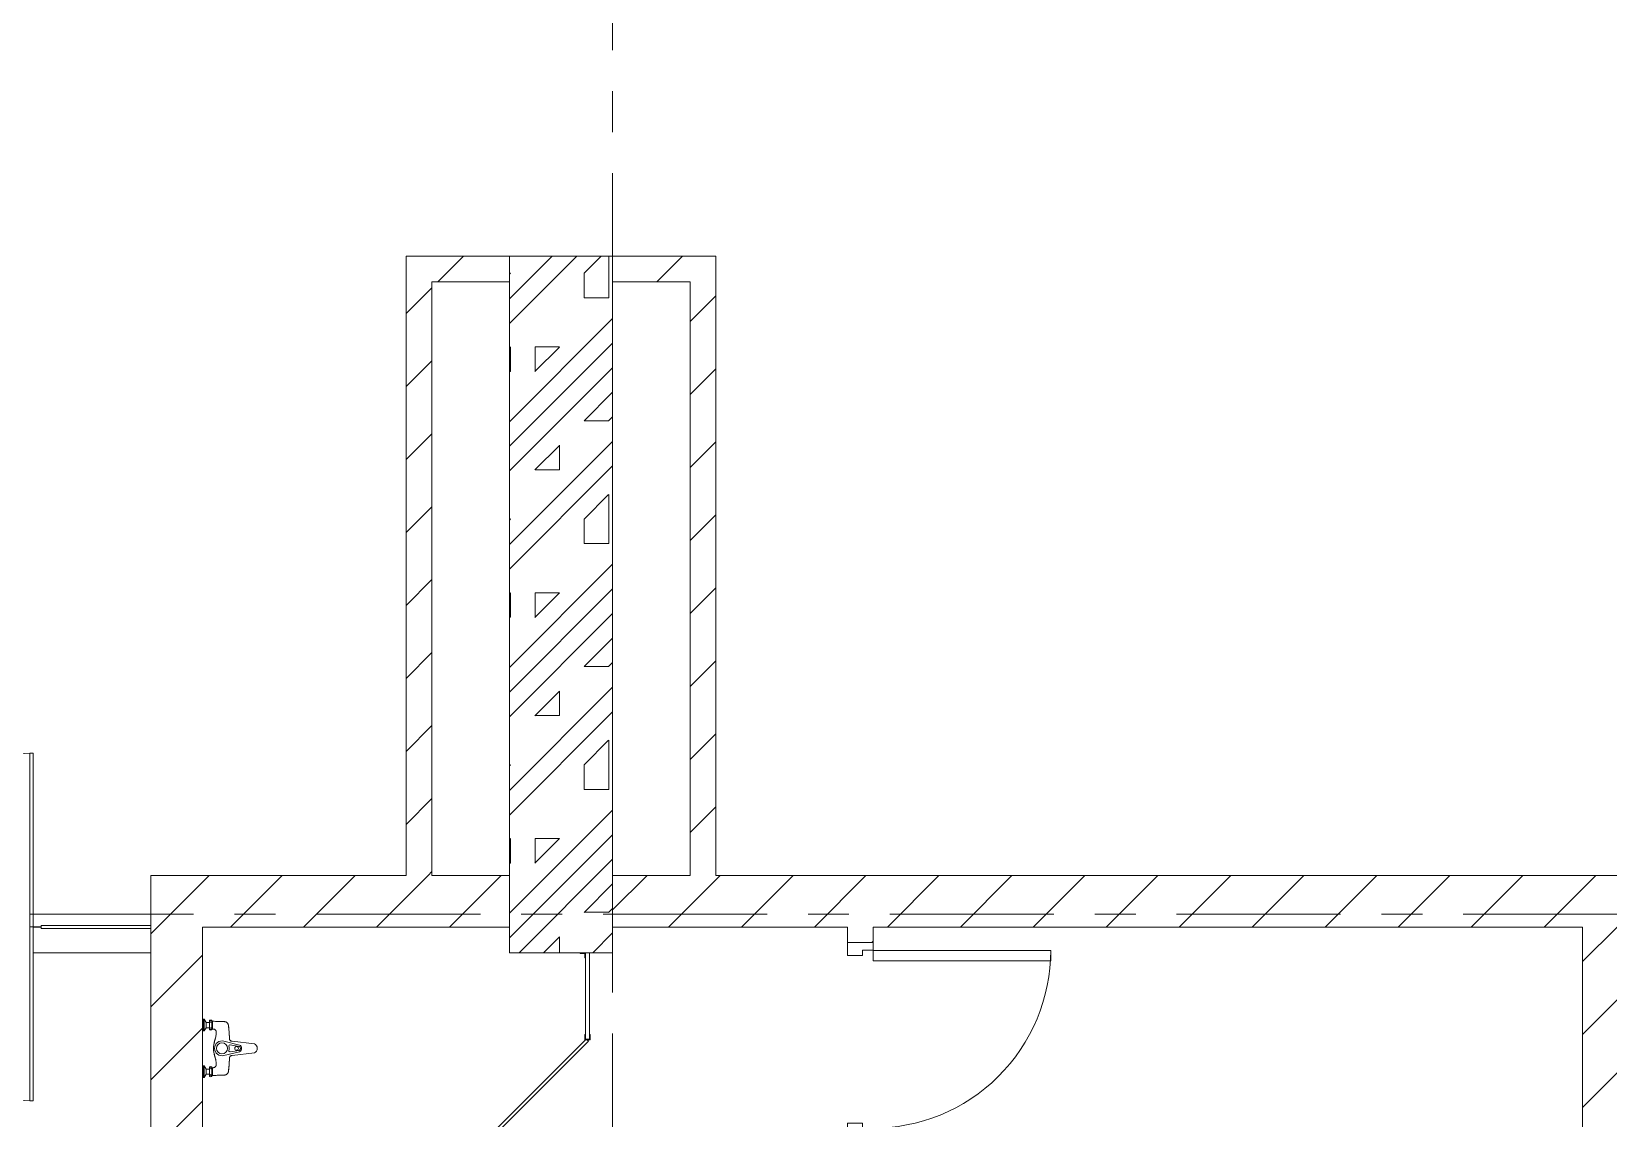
# Model space of a CAD drawing. Header units: millimetres. Extents: x -20144 to 104140, y -11426 to 48263.
# Drawn here: x 30148 to 36261, y 32158 to 36370 of the extents above; entities that cross this region are included whole.
import ezdxf

# ---------------------------------------------------------------- set-up
doc = ezdxf.new("R2010")
doc.units = ezdxf.units.MM
doc.linetypes.add('Dash', pattern=[6.35, 3.175, -3.175])
doc.linetypes.add('Grid Line', pattern=[22.225, 12.7, -3.175, 3.175, -3.175])
for name, color, linetype, lineweight in [('A-GENM', 13, 'Continuous', 5), ('A-GENM-HDLN', 13, 'Dash', 5), ('CUA', 31, 'Continuous', 9), ('HATCH-TUONG', 152, 'Continuous', 9), ('KINH', 152, 'Continuous', 5), ('NET CAT', 3, 'Continuous', 5), ('NET-CAT', 3, 'Continuous', 9), ('NET-THAY', 2, 'Continuous', 15), ('THIET-BI', 44, 'Continuous', 5), ('TRUC', 225, 'Continuous', 5)]:
    doc.layers.add(name, color=color, linetype=linetype, lineweight=lineweight)
pattern_1 = [(45, (0, 0), (-141.42136, 141.42136), [])]

# ---------------------------------------------------------------- blocks, each defined once
blk = doc.blocks.new('CUA KINH BAN LE SAN MO 2 HUONG - Type 1-869732-MẶT BẰNG TẦNG 4')
at = {"layer": 'CUA'}
for p, q in [((-674, 673.5), (-662, 673.5)), ((-674, 0), (-674, 673.5)), ((-662, 673.5), (-662, 0)), ((662, 673.5), (662, 0)), ((674, 673.5), (662, 673.5)), ((674, 0), (674, 673.5)), ((-662, 0), (-674, 0)), ((-674, 0), (-674, -673.5)), ((-662, 0), (-674, 0)), ((-662, -673.5), (-662, 0)), ((662, 0), (674, 0)), ((662, -673.5), (662, 0)), ((662, 0), (674, 0)), ((674, 0), (674, -673.5)), ((-674, -673.5), (-662, -673.5)), ((674, -673.5), (662, -673.5))]:
    blk.add_line(p, q, dxfattribs=at)
at = {"layer": 'CUA', "lineweight": 5}
for p, q in [((-675, 0.5), (-705, 0.5)), ((-705, 0.5), (-705, -0.5)), ((-675, -0.5), (-675, 0.5)), ((705, 0.5), (675, 0.5)), ((675, 0.5), (675, -0.5)), ((705, -0.5), (705, 0.5)), ((-705, -0.5), (-675, -0.5)), ((675, -0.5), (705, -0.5))]:
    blk.add_line(p, q, dxfattribs=at)
for centre, start, end in [((-674, 0), 359.5, 90), ((674, 0), 90, 180.5), ((-674, 0), 270, 0.5), ((674, 0), 179.5, 270)]:
    blk.add_arc(centre, 673.5, start, end, dxfattribs=at)
blk = doc.blocks.new('System Panel - Glazed-834588-MẶT BẰNG TẦNG 4')
at = {"layer": 'KINH', "lineweight": 9}
for p, q in [((212.4, 6), (-212.4, 6)), ((-212.4, 6), (-212.4, -6)), ((212.4, -6), (212.4, 6)), ((-212.4, -6), (212.4, -6))]:
    blk.add_line(p, q, dxfattribs=at)
blk = doc.blocks.new('CUA WC - Type 1-529850-MẶT BẰNG TẦNG 4')
at = {"layer": 'CUA'}
for p, q in [((-242.5, 740.3), (-202.5, 740.3)), ((-242.5, 52.3), (-242.5, 740.3)), ((-202.5, 740.3), (-202.5, 52.3)), ((-202.5, 52.3), (-242.5, 52.3))]:
    blk.add_line(p, q, dxfattribs=at)
at = {"layer": 'CUA', "lineweight": 5}
for p, q in [((-243.5, 52.3), (-273.5, 52.3)), ((-273.5, 52.3), (-273.5, -47.7)), ((-243.5, 11.3), (-243.5, 52.3)), ((-223.5, 11.3), (-243.5, 11.3)), ((-223.5, -47.7), (-223.5, 11.3)), ((446.5, 11.3), (426.5, 11.3)), ((426.5, 11.3), (426.5, -47.7)), ((476.5, 52.3), (446.5, 52.3)), ((446.5, 52.3), (446.5, 11.3)), ((476.5, -47.7), (476.5, 52.3)), ((-273.5, -47.7), (-223.5, -47.7)), ((426.5, -47.7), (476.5, -47.7))]:
    blk.add_line(p, q, dxfattribs=at)
blk.add_arc((-242.5, 52.3), 688, 359.5, 90, dxfattribs=at)
blk = doc.blocks.new('HE KHUNG VACH VS - HE KHUNG VACH VS-880743-MẶT BẰNG TẦNG 4')
at = {"layer": 'A-GENM', "lineweight": 9}
for p, q in [((200, 1500), (-137.1, 1500)), ((-137.1, 1485), (200, 1485)), ((200, 1503), (180, 1503)), ((180, 1503), (180, 1500)), ((180, 1500), (197, 1500)), ((197, 1485), (180, 1485)), ((180, 1485), (180, 1482)), ((180, 1482), (200, 1482)), ((197, 1500), (197, 1485)), ((205.5, 1496.5), (197, 1488)), ((197, 1488), (621.3, 1063.7)), ((200, 1482), (200, 1503)), ((200, 1485), (200, 1500)), ((629.7, 1072.2), (205.5, 1496.5)), ((820, 1503), (800, 1503)), ((800, 1503), (800, 1482)), ((900, 1500), (800, 1500)), ((800, 1500), (800, 1485)), ((800, 1485), (900, 1485)), ((800, 1482), (820, 1482)), ((803, 1485), (803, 1500)), ((803, 1500), (820, 1500)), ((820, 1485), (803, 1485)), ((880, 1505), (820, 1505)), ((820, 1505), (820, 1500)), ((820, 1500), (820, 1503)), ((820, 1500), (880, 1500)), ((820, 1482), (820, 1485)), ((880, 1485), (820, 1485)), ((820, 1485), (820, 1480)), ((820, 1480), (880, 1480)), ((880, 1500), (880, 1505)), ((880, 1480), (880, 1485)), ((1100, 1500), (900, 1500)), ((900, 1500), (900, 0)), ((900, 1485), (900, 1500)), ((915, 1500), (900, 1500)), ((900, 1500), (900, 0)), ((915, 0), (915, 1500)), ((915, 0), (915, 1485)), ((915, 1485), (1100, 1485)), ((1100, 1503), (1080, 1503)), ((1080, 1503), (1080, 1500)), ((1080, 1500), (1097, 1500)), ((1097, 1485), (1080, 1485)), ((1080, 1485), (1080, 1482)), ((1080, 1482), (1100, 1482)), ((1097, 1500), (1097, 1485)), ((1105.5, 1496.5), (1097, 1488)), ((1097, 1488), (1521.3, 1063.7)), ((1100, 1482), (1100, 1503)), ((1100, 1485), (1100, 1500)), ((1529.7, 1072.2), (1105.5, 1496.5)), ((1720, 1503), (1700, 1503)), ((1700, 1503), (1700, 1482)), ((1800, 1500), (1700, 1500)), ((1700, 1500), (1700, 1485)), ((1700, 1485), (1800, 1485)), ((1700, 1482), (1720, 1482)), ((1703, 1485), (1703, 1500)), ((1703, 1500), (1720, 1500)), ((1720, 1485), (1703, 1485)), ((1780, 1505), (1720, 1505)), ((1720, 1505), (1720, 1500)), ((1720, 1500), (1720, 1503)), ((1720, 1500), (1780, 1500)), ((1720, 1482), (1720, 1485)), ((1780, 1485), (1720, 1485)), ((1720, 1485), (1720, 1480)), ((1720, 1480), (1780, 1480)), ((1780, 1500), (1780, 1505)), ((1780, 1480), (1780, 1485)), ((2000, 1500), (1800, 1500)), ((1800, 1500), (1800, 0)), ((1800, 1485), (1800, 1500)), ((1815, 1500), (1800, 1500)), ((1800, 1500), (1800, 0)), ((1815, 0), (1815, 1500)), ((1815, 0), (1815, 1485)), ((1815, 1485), (2000, 1485)), ((2000, 1503), (1980, 1503)), ((1980, 1503), (1980, 1500)), ((1980, 1500), (1997, 1500)), ((1997, 1485), (1980, 1485)), ((1980, 1485), (1980, 1482)), ((1980, 1482), (2000, 1482)), ((1997, 1500), (1997, 1485)), ((2005.5, 1496.5), (1997, 1488)), ((1997, 1488), (2421.3, 1063.7)), ((2000, 1482), (2000, 1503)), ((2000, 1485), (2000, 1500)), ((2429.7, 1072.2), (2005.5, 1496.5)), ((2620, 1503), (2600, 1503)), ((2600, 1503), (2600, 1482)), ((2700, 1500), (2600, 1500)), ((2600, 1500), (2600, 1485)), ((2600, 1485), (2700, 1485)), ((2600, 1482), (2620, 1482)), ((2603, 1485), (2603, 1500)), ((2603, 1500), (2620, 1500)), ((2620, 1485), (2603, 1485)), ((2680, 1505), (2620, 1505)), ((2620, 1505), (2620, 1500)), ((2620, 1500), (2620, 1503)), ((2620, 1500), (2680, 1500)), ((2620, 1482), (2620, 1485)), ((2680, 1485), (2620, 1485)), ((2620, 1485), (2620, 1480)), ((2620, 1480), (2680, 1480)), ((2680, 1500), (2680, 1505)), ((2680, 1480), (2680, 1485)), ((2700, 1485), (2700, 1500)), ((2715, 1500), (2700, 1500)), ((2700, 1500), (2700, 0)), ((2715, 0), (2715, 1500)), ((621.3, 1063.7), (629.7, 1072.2)), ((1521.3, 1063.7), (1529.7, 1072.2)), ((2421.3, 1063.7), (2429.7, 1072.2)), ((900, 0), (915, 0)), ((900, 0), (915, 0)), ((1800, 0), (1815, 0)), ((1800, 0), (1815, 0)), ((2700, 0), (2715, 0))]:
    blk.add_line(p, q, dxfattribs=at)
at = {"layer": 'A-GENM'}
for p, q in [((-134.1, 1465), (-134.1, 1482)), ((-134.1, 1482), (-117.1, 1482)), ((-117.1, 1482), (-117.1, 1485)), ((880, 1482), (897, 1482)), ((897, 1482), (897, 1465)), ((918, 1465), (918, 1482)), ((918, 1482), (935, 1482)), ((935, 1482), (935, 1485)), ((1780, 1482), (1797, 1482)), ((1797, 1482), (1797, 1465)), ((1818, 1465), (1818, 1482)), ((1818, 1482), (1835, 1482)), ((1835, 1482), (1835, 1485)), ((2680, 1482), (2697, 1482)), ((2697, 1482), (2697, 1465)), ((-137.1, 1465), (-134.1, 1465)), ((897, 1465), (900, 1465)), ((915, 1465), (918, 1465)), ((1797, 1465), (1800, 1465)), ((1815, 1465), (1818, 1465)), ((2697, 1465), (2700, 1465)), ((918, 20), (915, 20)), ((918, 3), (918, 20)), ((935, 3), (918, 3)), ((935, 0), (935, 3)), ((1818, 20), (1815, 20)), ((1818, 3), (1818, 20)), ((1835, 3), (1818, 3)), ((1835, 0), (1835, 3))]:
    blk.add_line(p, q, dxfattribs=at)
at = {"layer": 'A-GENM-HDLN'}
for centre in [(197, 1488), (1097, 1488), (1997, 1488)]:
    blk.add_arc(centre, 600, 315, 359.71352, dxfattribs=at)
blk = doc.blocks.new('X-SEN - X-SEN-387739-MẶT BẰNG TẦNG 4')
at = {"layer": 'THIET-BI'}
for p, q in [((-67.5, 0), (-112.5, 0)), ((-112.5, 0), (-112.5, -3.8)), ((-112.5, 0), (-67.5, 0)), ((-112.5, -3.8), (-112.5, 0)), ((-67.5, -3.8), (-67.5, 0)), ((-67.5, 0), (-67.5, -3.8)), ((112.5, 0), (67.5, 0)), ((67.5, 0), (67.5, -3.8)), ((67.5, 0), (67.5, -3.8)), ((112.5, 0), (67.5, 0)), ((112.5, -3.8), (112.5, 0)), ((112.5, -3.8), (112.5, 0)), ((-112.5, -3.8), (-99.9, -12.6)), ((-67.5, -3.8), (-112.5, -3.8)), ((-112.5, -3.8), (-99.9, -12.6)), ((-99.9, -25.3), (-107.2, -25.3)), ((-72.8, -25.3), (-107.2, -25.3)), ((-107.2, -34.3), (-105.1, -34.3)), ((-107.2, -34.3), (-72.8, -34.3)), ((-105.1, -34.3), (-105.1, -37.2)), ((-105.1, -34.3), (-105.1, -37.2)), ((-74.9, -34.3), (-105.1, -34.3)), ((-105.1, -37.2), (-74.9, -37.2)), ((-99.9, -12.6), (-99.9, -25.3)), ((-99.9, -12.6), (-80.1, -12.6)), ((-80.1, -12.6), (-99.9, -12.6)), ((-99.9, -12.6), (-99.9, -25.3)), ((-80.1, -12.6), (-67.5, -3.8)), ((-80.1, -12.6), (-67.5, -3.8)), ((-80.1, -25.3), (-80.1, -12.6)), ((-80.1, -25.3), (-80.1, -12.6)), ((-72.8, -25.3), (-80.1, -25.3)), ((-74.9, -37.2), (-74.9, -34.3)), ((-74.9, -34.3), (-72.8, -34.3)), ((-74.9, -37.2), (-74.9, -34.3)), ((67.5, -3.8), (80.1, -12.6)), ((112.5, -3.8), (67.5, -3.8)), ((67.5, -3.8), (80.1, -12.6)), ((80.1, -25.3), (72.8, -25.3)), ((107.2, -25.3), (72.8, -25.3)), ((72.8, -34.3), (74.9, -34.3)), ((72.8, -34.3), (107.2, -34.3)), ((74.9, -34.3), (74.9, -37.2)), ((74.9, -34.3), (74.9, -37.2)), ((105.1, -34.3), (74.9, -34.3)), ((74.9, -37.2), (105.1, -37.2)), ((80.1, -12.6), (80.1, -25.3)), ((99.9, -12.6), (80.1, -12.6)), ((80.1, -12.6), (99.9, -12.6)), ((99.9, -12.6), (80.1, -12.6)), ((80.1, -12.6), (80.1, -25.3)), ((99.9, -12.6), (112.5, -3.8)), ((99.9, -12.6), (112.5, -3.8)), ((99.9, -25.3), (99.9, -12.6)), ((99.9, -25.3), (99.9, -12.6)), ((107.2, -25.3), (99.9, -25.3)), ((105.1, -37.2), (105.1, -34.3)), ((105.1, -34.3), (107.2, -34.3)), ((105.1, -37.2), (105.1, -34.3)), ((-12.9, -141.7), (-27.6, -80.8)), ((-27.3, -113.1), (-17.5, -199.2)), ((-17.5, -199.2), (-27.3, -113.1)), ((-7.7, -139.6), (-13.8, -105.5)), ((7.7, -139.6), (13.8, -105.5)), ((12.9, -141.7), (27.6, -80.8)), ((17.5, -199.2), (27.3, -113.1)), ((17.5, -199.2), (27.3, -113.1))]:
    blk.add_line(p, q, dxfattribs=at)
for centre, radius in [((0, -73.2), 21.5), ((0, -130.1), 7.2)]:
    blk.add_circle(centre, radius, dxfattribs=at)
for centre, radius, start, end in [((-102.9, -29.8), 6.9, 148.02464, 211.97536), ((-102.9, -29.8), 6.9, 148.02464, 211.97536), ((-107.2, -27.1), 1.8, 90, 148.02464), ((-107.2, -27.1), 1.8, 90, 148.02464), ((-107.2, -32.5), 1.8, 211.97536, 270), ((-107.2, -32.5), 1.8, 211.97536, 270), ((-112.5, -29.8), 6.9, 319.28447, 40.71553), ((-94.4, -29.8), 6.9, 139.28447, 220.71553), ((-85.4, -29.8), 6.9, 319.28447, 40.71553), ((-67.5, -29.8), 6.9, 139.28447, 220.71553), ((-72.8, -27.1), 1.8, 31.97536, 90), ((-72.8, -27.1), 1.8, 31.97536, 90), ((-72.8, -32.5), 1.8, 270, 328.02464), ((-72.8, -32.5), 1.8, 270, 328.02464), ((-77.1, -29.8), 6.9, 328.02464, 31.97536), ((-77.1, -29.8), 6.9, 328.02464, 31.97536), ((-0.4, -73.2), 28.3, 89.25175, 195.66926), ((0.4, -73.2), 28.3, 344.33074, 90.74825), ((77.1, -29.8), 6.9, 148.02464, 211.97536), ((77.1, -29.8), 6.9, 148.02464, 211.97536), ((72.8, -27.1), 1.8, 90, 148.02464), ((72.8, -27.1), 1.8, 90, 148.02464), ((72.8, -32.5), 1.8, 211.97536, 270), ((72.8, -32.5), 1.8, 211.97536, 270), ((67.5, -29.8), 6.9, 319.28447, 40.71553), ((85.6, -29.8), 6.9, 139.28447, 220.71553), ((94.6, -29.8), 6.9, 319.28447, 40.71553), ((112.5, -29.8), 6.9, 139.28447, 220.71553), ((107.2, -27.1), 1.8, 31.97536, 90), ((107.2, -27.1), 1.8, 31.97536, 90), ((107.2, -32.5), 1.8, 270, 328.02464), ((107.2, -32.5), 1.8, 270, 328.02464), ((102.9, -29.8), 6.9, 328.02464, 31.97536), ((102.9, -29.8), 6.9, 328.02464, 31.97536), ((-9.4, -104.7), 4.5, 74.07034, 190.15556), ((-0.4, -73.2), 28.3, 254.07034, 270.74825), ((0.4, -73.2), 28.3, 269.25175, 285.92966), ((9.4, -104.7), 4.5, 349.84444, 105.92966), ((0, -134.7), 14.7, 208.41441, 331.58559), ((0, -136.6), 8.24, 201.12938, 338.87062), ((0, -191), 19.3, 205.0481, 334.9519), ((0, -191), 19.3, 205.0481, 334.9519)]:
    blk.add_arc(centre, radius, start, end, dxfattribs=at)
for points, knots in [([(-105.1, -37.2), (-105.1, -39.1), (-104.9, -42.9), (-104.7, -48.5), (-104.5, -54.2), (-104.2, -61.7), (-103.9, -68.4), (-103.8, -73.6), (-103.7, -75.5), (-103.7, -76.7), (-103.6, -77.6), (-103.6, -78.6), (-103.6, -79.8), (-103.6, -81), (-103.5, -81.8), (-103.5, -82.3), (-103.5, -82.6), (-103.4, -83), (-103.4, -83.5), (-103.3, -84.3), (-103.2, -85.5), (-103.1, -86.6), (-102.8, -87.6), (-102.6, -88.2), (-102.3, -88.9), (-101.9, -89.7), (-101.3, -90.8), (-100.6, -91.7), (-100, -92.5), (-99, -93.6), (-97.8, -94.7), (-96.2, -95.8), (-95, -96.6), (-93.7, -97.2), (-92.4, -97.7), (-91.2, -98.1), (-90.3, -98.4), (-89.6, -98.5), (-88.9, -98.7), (-88, -98.8), (-86.8, -99), (-85.6, -99.1), (-84.7, -99.1), (-84, -99.2), (-83.3, -99.3), (-82.3, -99.4), (-81.2, -99.5), (-79.7, -99.6), (-77.9, -99.8), (-75.5, -100), (-72.8, -100.2), (-70, -100.5), (-66.3, -100.8), (-61.6, -101.2), (-56, -101.5), (-51.7, -101.8), (-48.8, -101.9), (-47.3, -101.9), (-46.1, -101.9), (-45.1, -102), (-44.4, -102), (-43.6, -102), (-42.6, -102), (-41.4, -102), (-40.1, -102), (-39.3, -102.1), (-38.8, -102.1), (-38.5, -102.2), (-38.1, -102.2), (-37.6, -102.3), (-36.8, -102.4), (-35.6, -102.6), (-34.3, -103), (-33.2, -103.5), (-32.5, -104), (-31.7, -104.6), (-30.5, -105.7), (-29, -107.6), (-27.9, -110.1), (-27.4, -112), (-27.3, -113.1)], [0, 0, 0, 0, 0.041667, 0.083333, 0.125, 0.166667, 0.25, 0.270833, 0.28125, 0.291667, 0.296875, 0.302083, 0.3125, 0.322917, 0.328125, 0.330729, 0.333333, 0.335938, 0.338542, 0.34375, 0.354167, 0.364583, 0.369792, 0.375, 0.380208, 0.385417, 0.395833, 0.40625, 0.411458, 0.416667, 0.4375, 0.447917, 0.458333, 0.46875, 0.479167, 0.489583, 0.494792, 0.5, 0.505208, 0.510417, 0.520833, 0.53125, 0.536458, 0.541667, 0.546875, 0.552083, 0.5625, 0.572917, 0.583333, 0.604167, 0.625, 0.645833, 0.666667, 0.708333, 0.75, 0.791667, 0.802083, 0.8125, 0.822917, 0.828125, 0.833333, 0.838542, 0.84375, 0.854167, 0.864583, 0.869792, 0.872396, 0.875, 0.877604, 0.880208, 0.885417, 0.895833, 0.90625, 0.916667, 0.921875, 0.927083, 0.9375, 0.958333, 0.979167, 1, 1, 1, 1]), ([(-105.1, -37.2), (-104.5, -52.3), (-103.9, -68.7), (-103.3, -87.5), (-99.6, -93.9), (-92.4, -98.5), (-72.6, -100.1), (-54, -102.2), (-33.9, -102), (-28.7, -107.4), (-27.8, -111), (-27.3, -113.1)], [0, 0, 0, 0, 45.441328, 49.333631, 56.110562, 66.562664, 73.682324, 114.966912, 125.570438, 129.900151, 136.284558, 136.284558, 136.284558, 136.284558]), ([(0, -41), (-2, -40.9), (-5.6, -40.9), (-10.3, -41.2), (-14.4, -41.6), (-18, -42.2), (-21.2, -42.9), (-24.2, -43.7), (-27.1, -44.6), (-30, -45.4), (-32.9, -46.3), (-35.8, -47.2), (-38.8, -47.9), (-41.8, -48.6), (-45.1, -49.2), (-48.4, -49.8), (-51.8, -50.2), (-54.8, -50.5), (-56.9, -50.7), (-58.1, -50.8), (-59, -50.9), (-59.9, -51), (-60.8, -51), (-61.7, -51), (-62.4, -51), (-63, -51), (-63.6, -51), (-64.4, -50.9), (-65.1, -50.8), (-65.7, -50.7), (-66.1, -50.6), (-66.5, -50.5), (-67.1, -50.4), (-68.1, -50.1), (-69.1, -49.6), (-70.1, -49), (-71.1, -48.3), (-72, -47.4), (-72.8, -46.6), (-73.3, -45.8), (-73.8, -45.1), (-74.1, -44.3), (-74.4, -43.5), (-74.6, -42.6), (-74.7, -41.9), (-74.8, -41.3), (-74.8, -40.9), (-74.9, -40.4), (-74.9, -39.8), (-74.9, -38.8), (-74.9, -37.9), (-74.9, -37.2)], [0, 0, 0, 0, 0.041667, 0.083333, 0.125, 0.166667, 0.208333, 0.25, 0.291667, 0.333333, 0.375, 0.416667, 0.458333, 0.5, 0.541667, 0.583333, 0.625, 0.666667, 0.6875, 0.697917, 0.708333, 0.71875, 0.729167, 0.739583, 0.75, 0.755208, 0.760417, 0.770833, 0.78125, 0.786458, 0.791667, 0.796875, 0.802083, 0.8125, 0.833333, 0.84375, 0.854167, 0.875, 0.885417, 0.895833, 0.90625, 0.916667, 0.927083, 0.9375, 0.947917, 0.953125, 0.958333, 0.963542, 0.96875, 0.979167, 1, 1, 1, 1]), ([(-74.9, -37.2), (-74.9, -39.9), (-75, -44.9), (-67.9, -51.6), (-55.3, -50.7), (-39.4, -48.7), (-24.4, -43.4), (-11.8, -40.7), (0, -41)], [0, 0, 0, 0, 8.475038, 15.961674, 29.255673, 47.963091, 70.422589, 93.837243, 93.837243, 93.837243, 93.837243]), ([(74.9, -37.2), (74.9, -37.9), (74.9, -38.8), (74.9, -39.8), (74.9, -40.4), (74.8, -40.9), (74.8, -41.3), (74.7, -41.9), (74.6, -42.6), (74.4, -43.3), (74.3, -43.9), (74.1, -44.4), (73.8, -45.1), (73.3, -45.8), (72.8, -46.6), (72, -47.4), (71.1, -48.3), (70.1, -49), (69.1, -49.6), (68.1, -50.1), (67.1, -50.4), (66.5, -50.5), (66.1, -50.6), (65.7, -50.7), (65.1, -50.8), (64.4, -50.9), (63.5, -51), (62.7, -51), (62.1, -51), (61.5, -51), (60.8, -51), (59.9, -51), (59, -50.9), (58.1, -50.8), (56.9, -50.7), (54.8, -50.5), (51.8, -50.2), (47.2, -49.6), (41.8, -48.7), (36.8, -47.4), (32.9, -46.3), (30, -45.4), (27.1, -44.6), (24.2, -43.7), (21.2, -42.9), (18, -42.2), (14.4, -41.6), (10.3, -41.2), (5.6, -40.9), (2, -40.9), (0, -41)], [0, 0, 0, 0, 0.020833, 0.03125, 0.036458, 0.041667, 0.046875, 0.052083, 0.0625, 0.072917, 0.078125, 0.083333, 0.09375, 0.104167, 0.114583, 0.125, 0.145833, 0.15625, 0.166667, 0.1875, 0.197917, 0.203125, 0.208333, 0.213542, 0.21875, 0.229167, 0.239583, 0.25, 0.255208, 0.260417, 0.270833, 0.28125, 0.291667, 0.302083, 0.3125, 0.333333, 0.375, 0.416667, 0.5, 0.583333, 0.625, 0.666667, 0.708333, 0.75, 0.791667, 0.833333, 0.875, 0.916667, 0.958333, 1, 1, 1, 1]), ([(74.9, -37.2), (74.9, -39.9), (75, -44.9), (67.9, -51.6), (55.3, -50.7), (39.4, -48.7), (24.4, -43.4), (11.8, -40.7), (0, -41)], [0, 0, 0, 0, 8.475038, 15.961674, 29.255673, 47.963091, 70.422589, 93.837243, 93.837243, 93.837243, 93.837243]), ([(27.3, -113.1), (27.4, -112), (27.9, -110.1), (29, -107.6), (30.5, -105.7), (31.7, -104.6), (32.5, -104), (33.2, -103.5), (34.3, -103), (35.6, -102.6), (36.8, -102.4), (37.6, -102.3), (38.1, -102.2), (38.5, -102.2), (38.8, -102.1), (39.3, -102.1), (40.1, -102), (41.4, -102), (42.6, -102), (43.6, -102), (44.4, -102), (45.1, -102), (46.1, -101.9), (47.3, -101.9), (48.8, -101.9), (51.7, -101.8), (57.9, -101.4), (65.3, -100.9), (72.8, -100.2), (76.9, -99.8), (79.7, -99.6), (81.2, -99.5), (82.3, -99.4), (83.3, -99.3), (84, -99.2), (84.7, -99.1), (85.6, -99.1), (86.8, -99), (88, -98.8), (88.9, -98.7), (89.6, -98.5), (90.3, -98.4), (91.2, -98.1), (92.4, -97.7), (93.7, -97.2), (95, -96.6), (96.2, -95.8), (97.8, -94.7), (99.2, -93.4), (100.4, -91.9), (101.3, -90.8), (101.9, -89.7), (102.3, -88.9), (102.6, -88.2), (102.8, -87.6), (103.1, -86.6), (103.2, -85.5), (103.3, -84.3), (103.4, -83.5), (103.4, -83), (103.5, -82.6), (103.5, -82.3), (103.5, -81.8), (103.6, -81), (103.6, -79.8), (103.6, -78.6), (103.6, -77.6), (103.7, -76.7), (103.7, -75.5), (103.8, -73.6), (103.9, -70.3), (104.1, -65.5), (104.5, -54.2), (104.8, -44.8), (105.1, -37.2)], [0, 0, 0, 0, 0.020833, 0.041667, 0.0625, 0.072917, 0.078125, 0.083333, 0.09375, 0.104167, 0.114583, 0.119792, 0.122396, 0.125, 0.127604, 0.130208, 0.135417, 0.145833, 0.15625, 0.161458, 0.166667, 0.171875, 0.177083, 0.1875, 0.197917, 0.208333, 0.25, 0.333333, 0.375, 0.416667, 0.427083, 0.4375, 0.447917, 0.453125, 0.458333, 0.463542, 0.46875, 0.479167, 0.489583, 0.494792, 0.5, 0.505208, 0.510417, 0.520833, 0.53125, 0.541667, 0.552083, 0.5625, 0.583333, 0.59375, 0.604167, 0.614583, 0.619792, 0.625, 0.630208, 0.635417, 0.645833, 0.65625, 0.661458, 0.664062, 0.666667, 0.669271, 0.671875, 0.677083, 0.6875, 0.697917, 0.703125, 0.708333, 0.71875, 0.729167, 0.75, 0.791667, 0.833333, 1, 1, 1, 1]), ([(105.1, -37.2), (104.5, -52.3), (103.9, -68.7), (103.3, -87.5), (99.6, -93.9), (92.4, -98.5), (72.6, -100.1), (54, -102.2), (33.9, -102), (28.7, -107.4), (27.8, -111), (27.3, -113.1)], [0, 0, 0, 0, 45.441328, 49.333631, 56.110562, 66.562664, 73.682324, 114.966912, 125.570438, 129.900151, 136.284558, 136.284558, 136.284558, 136.284558])]:
    blk.add_open_spline(points, degree=3, knots=knots, dxfattribs=at)

msp = doc.modelspace()

# ---------------------------------------------------------------- hatches: boundary and pattern name
at = {"layer": 'HATCH-TUONG', "lineweight": 5}
h = msp.add_hatch(dxfattribs=at)
h.set_pattern_fill('FP_6', color=256, style=0, pattern_type=2)
h.set_pattern_definition(pattern_1)
h.paths.add_polyline_path([(31600.4, 33099.9), (31700.4, 33099.9), (31700.4, 35499.9), (31600.4, 35499.9), (31600.4, 33475.8)], flags=0)
h = msp.add_hatch(dxfattribs=at)
h.set_pattern_fill('FP_6', color=256, style=0, pattern_type=2)
h.set_pattern_definition(pattern_1)
h.paths.add_polyline_path([(31700.4, 35399.9), (32000.4, 35399.9), (32000.4, 35499.9), (31700.4, 35499.9)], flags=0)
h = msp.add_hatch(dxfattribs=at)
h.set_pattern_fill('FP_6', color=256, style=0, pattern_type=2)
h.set_pattern_definition(pattern_1)
h.paths.add_polyline_path([(32700.6, 35399.9), (32700.6, 35499.9), (32400.6, 35499.9), (32400.6, 35399.9)], flags=0)
h = msp.add_hatch(dxfattribs=at)
h.set_pattern_fill('FP_6', color=256, style=0, pattern_type=2)
h.set_pattern_definition(pattern_1)
h.paths.add_polyline_path([(32700.6, 33099.9), (32800.6, 33099.9), (32800.6, 35499.9), (32700.6, 35499.9), (32700.6, 33475.8)], flags=0)
h = msp.add_hatch(dxfattribs=at)
h.set_pattern_fill('FP_6', color=256, style=0, pattern_type=2)
h.set_pattern_definition(pattern_1)
h.paths.add_polyline_path([(30610.5, 32899.9), (32000.5, 32899.9), (32000.5, 33099.9), (30610.5, 33099.9), (30610.5, 32994.5)], flags=0)
h = msp.add_hatch(dxfattribs=at)
h.set_pattern_fill('FP_6', color=256, style=0, pattern_type=2)
h.set_pattern_definition(pattern_1)
h.paths.add_polyline_path([(39000.5, 32899.9), (39000.5, 33099.9), (32400.5, 33099.9), (32400.5, 32899.9), (38865.1, 32899.9)], flags=0)
h = msp.add_hatch(dxfattribs=at)
h.set_pattern_fill('FP_6', color=256, style=0, pattern_type=2)
h.set_pattern_definition(pattern_1)
h.paths.add_polyline_path([(30810.5, 25399.9), (30810.5, 32899.9), (30610.5, 32899.9), (30610.5, 25399.9)], flags=0)
h = msp.add_hatch(dxfattribs=at)
h.set_pattern_fill('FP_6', color=256, style=0, pattern_type=2)
h.set_pattern_definition(pattern_1)
h.paths.add_polyline_path([(33310.5, 31859.9), (33410.5, 31859.9), (33410.5, 32089.6), (33310.5, 32089.6)], flags=0)
h.paths.add_polyline_path([(33310.5, 32839.6), (33410.5, 32839.6), (33410.5, 32899.9), (33310.5, 32899.9)], flags=0)
h = msp.add_hatch(dxfattribs=at)
h.set_pattern_fill('FP_6', color=256, style=0, pattern_type=2)
h.set_pattern_definition(pattern_1)
h.paths.add_polyline_path([(36160.5, 25199.9), (36360.5, 25199.9), (36360.5, 32899.9), (36160.5, 32899.9), (36160.5, 25399.9)], flags=0)
at = {"layer": 'NET CAT'}
h = msp.add_hatch(dxfattribs=at)
h.set_pattern_fill('FP_1', color=256, style=0, pattern_type=2)
h.set_pattern_definition([(45, (95.25, 0), (-476.246, 476.246), []), (45, (190.5, 0), (-476.246, 476.246), []), (45, (0, 0), (-476.246, 476.246), []), (45, (476.25, 0), (-476.246, 476.246), []), (45, (571.5, 0), (-476.246, 476.246), []), (0, (381, 95.25), (0, 952.5), [95.25, -857.25]), (0, (476.25, 190.5), (0, 952.5), [95.25, -857.25]), (45, (381, 95.25), (0, 952.491), [134.683, -1212.342]), (45, (476.25, 95.25), (0, 952.491), [134.683, -1212.342]), (0, (381, 95.25), (0, 952.5), [95.25, -857.25]), (90, (-95.25, 95.25), (-952.5, 6e-14), [95.25, -857.25]), (90, (0, 95.25), (-952.5, 6e-14), [190.5, -762]), (45, (-95.25, 190.5), (0, 952.491), [134.683, -1212.342]), (90, (762, 381), (-952.5, 6e-14), [95.25, -857.25]), (0, (666.75, 381), (0, 952.5), [95.25, -857.25]), (45, (666.75, 381), (0, 952.491), [134.683, -1212.342]), (0, (857.25, 95.25), (0, 952.5), [95.25, -857.25]), (0, (857.25, 571.5), (0, 952.5), [95.25, -857.25]), (90, (1047.75, 666.75), (-952.5, 6e-14), [95.25, -857.25]), (45, (857.25, 571.5), (0, 952.491), [269.367, -1077.658]), (45, (952.5, 571.5), (0, 952.491), [134.683, -1212.342]), (45, (1143, 762), (0, 952.491), [134.683, -1212.342]), (0, (1143, 857.25), (0, 952.5), [95.25, -857.25]), (90, (1143, 762), (-952.5, 6e-14), [95.25, -857.25]), (0, (476.25, 762), (0, 952.5), [95.25, -857.25]), (0, (666.75, 857.25), (0, 952.5), [95.25, -857.25]), (90, (571.5, 762), (-952.5, 6e-14), [95.25, -857.25]), (90, (666.75, 762), (-952.5, 6e-14), [95.25, -857.25]), (45, (476.25, 762), (0, 952.491), [134.683, -1212.342]), (45, (666.75, 762), (0, 952.491), [134.683, -1212.342]), (135, (119, 214.8), (-952.491, 6e-14), [134.683, -1212.342]), (135, (238.1, 333.4), (-952.491, 6e-14), [134.683, -1212.342]), (135, (309.56, 404.8), (-952.491, 6e-14), [134.683, -1212.342]), (135, (333.4, 428.6), (-952.491, 6e-14), [134.683, -1212.342]), (135, (381, 476.25), (-952.491, 6e-14), [134.683, -1212.342]), (135, (404.8, 500.06), (-952.491, 6e-14), [134.683, -1212.342]), (135, (476.25, 571.5), (-952.491, 6e-14), [134.683, -1212.342]), (135, (523.9, 619.1), (-952.491, 6e-14), [134.683, -1212.342]), (45, (119, 214.8), (0, 952.491), [95.25, -1251.775]), (45, (238.1, 333.4), (0, 952.491), [67.361, -1279.665]), (45, (404.8, 500.06), (0, 952.491), [67.361, -1279.665]), (45, (309.56, 595.3), (0, 952.491), [67.361, -1279.665]), (45, (476.25, 571.5), (0, 952.491), [67.361, -1279.665]), (45, (381, 666.75), (0, 952.491), [67.361, -1279.665]), (0, (24.2, 309.5), (0, 952.5), [190.043, -762.457]), (0, (238.1, 523.9), (0, 952.5), [95.25, -857.25])])
h.paths.add_polyline_path([(32400.5, 32799.9), (32400.5, 35499.9), (32000.5, 35499.9), (32000.5, 32799.9)], flags=0)

# ---------------------------------------------------------------- linework, layer by layer
at = {"layer": 'NET CAT', "lineweight": 13}
for p, q in [((32400.5, 35499.9), (32000.5, 35499.9)), ((32000.5, 35499.9), (32000.5, 32799.9)), ((32400.5, 32799.9), (32400.5, 35499.9)), ((32000.5, 32799.9), (32400.5, 32799.9))]:
    msp.add_line(p, q, dxfattribs=at)
at = {"layer": 'NET-CAT', "lineweight": 15}
for p, q in [((31700.4, 35499.9), (31600.4, 35499.9)), ((31600.4, 35499.9), (31600.4, 33099.9)), ((32000.4, 35499.9), (31700.4, 35499.9)), ((32000.4, 35399.9), (32000.4, 35499.9)), ((32700.6, 35499.9), (32400.6, 35499.9)), ((32400.6, 35499.9), (32400.6, 35399.9)), ((32800.6, 35499.9), (32700.6, 35499.9)), ((32800.6, 33099.9), (32800.6, 35499.9)), ((31700.4, 33099.9), (31700.4, 35399.9)), ((31700.4, 35399.9), (32000.4, 35399.9)), ((32400.6, 35399.9), (32700.6, 35399.9)), ((32700.6, 35399.9), (32700.6, 33099.9)), ((31600.4, 33099.9), (30610.5, 33099.9)), ((30610.5, 33099.9), (30610.5, 32899.9)), ((32000.5, 33099.9), (31700.4, 33099.9)), ((32000.5, 32899.9), (32000.5, 33099.9)), ((32700.6, 33099.9), (32400.5, 33099.9)), ((32400.5, 33099.9), (32400.5, 32899.9)), ((39000.5, 33099.9), (32800.6, 33099.9)), ((30610.5, 32899.9), (30610.5, 25399.9)), ((30810.5, 32899.9), (32000.5, 32899.9)), ((30810.5, 28949.9), (30810.5, 32899.9)), ((32400.5, 32899.9), (33310.5, 32899.9)), ((33310.5, 32899.9), (33310.5, 32839.6)), ((33410.5, 32839.6), (33410.5, 32899.9)), ((33410.5, 32899.9), (36160.5, 32899.9)), ((36160.5, 32899.9), (36160.5, 30049.9)), ((33310.5, 32839.6), (33410.5, 32839.6))]:
    msp.add_line(p, q, dxfattribs=at)
at = {"layer": 'NET-THAY', "lineweight": 9}
for p, q in [((32400.6, 35399.9), (32400.6, 33099.9)), ((30610.5, 32799.9), (30154.4, 32799.9)), ((30154.4, 32799.9), (30610.5, 32799.9))]:
    msp.add_line(p, q, dxfattribs=at)
at = {"layer": 'TRUC', "linetype": 'Grid Line', "ltscale": 50}
for p, q in [((32400.5, 43599.9), (32400.5, -4500.1)), ((43000.5, 32949.9), (-12092.4, 32949.9))]:
    msp.add_line(p, q, dxfattribs=at)

# ---------------------------------------------------------------- block references
at = {"color": 253, "lineweight": 9}
for name, p in [('CUA KINH BAN LE SAN MO 2 HUONG - Type 1-869732-MẶT BẰNG TẦNG 4', (29480.4, 32900)), ('System Panel - Glazed-834588-MẶT BẰNG TẦNG 4', (30397.8, 32900))]:
    msp.add_blockref(name, p, dxfattribs=at)
for name, p, rotation in [('CUA WC - Type 1-529850-MẶT BẰNG TẦNG 4', (33358.3, 32566.1), 270), ('HE KHUNG VACH VS - HE KHUNG VACH VS-880743-MẶT BẰNG TẦNG 4', (30810.5, 32662.9), 270), ('X-SEN - X-SEN-387739-MẶT BẰNG TẦNG 4', (30813.2, 32429.7), 90)]:
    msp.add_blockref(name, p, dxfattribs=dict(at, rotation=rotation))

doc.saveas('drawing.dxf')
